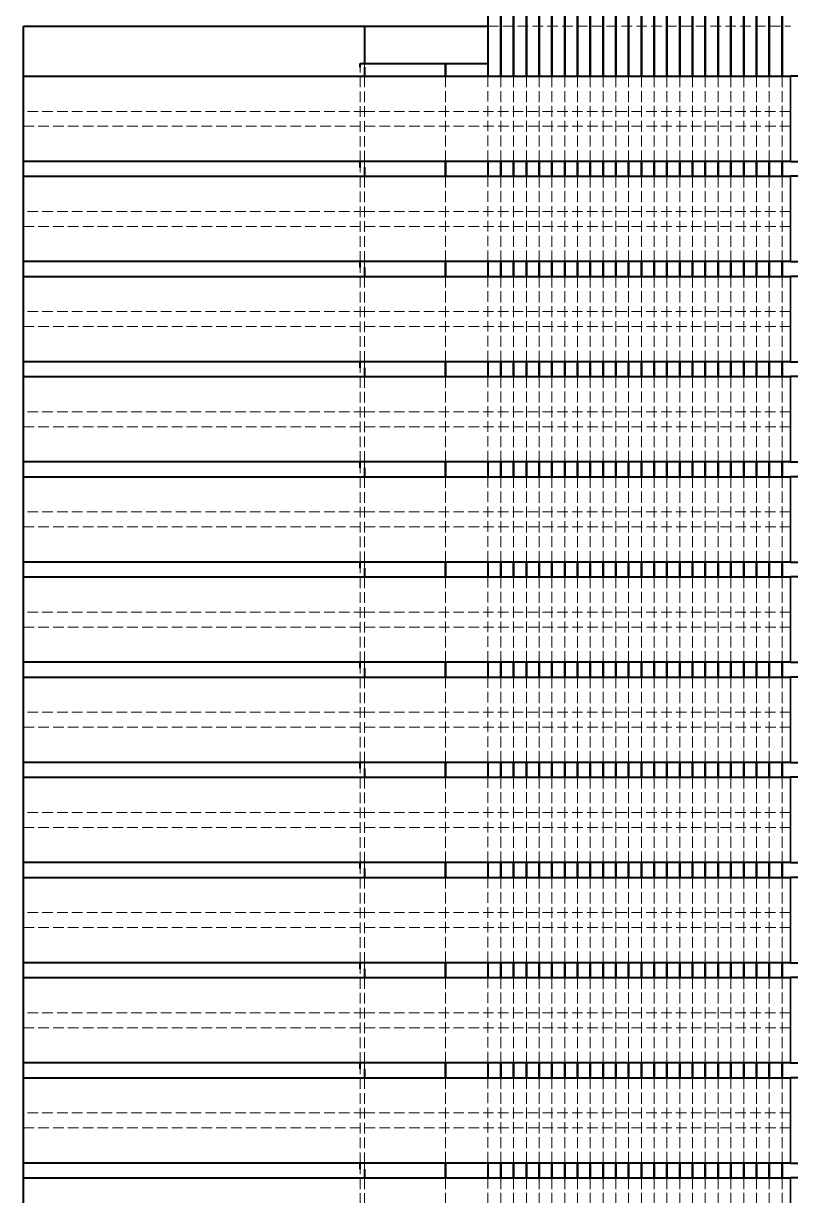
# Model space of a CAD drawing. Header units: millimetres. Extents: x 0 to 630, y 0 to 446.
# Drawn here: x 22.88 to 40.88, y 211.88 to 239.38 of the extents above; entities that cross this region are included whole.
import ezdxf

# ---------------------------------------------------------------- set-up
doc = ezdxf.new("R2010")
doc.units = ezdxf.units.MM
doc.header["$LTSCALE"] = 1.5
doc.linetypes.add('DASHED', pattern=[0.2067, 0.1654, -0.0413])
for name, color, linetype, lineweight, true_color in [('가려진 것(ISO)', 2, 'DASHED', 18, 0xffff00), ('가시적인 것(ISO)', 3, 'Continuous', 40, 0x00ff00), ('가시적인 좁은 것(ISO)', 3, 'Continuous', 35, 0x00ff00)]:
    doc.layers.add(name, color=color, linetype=linetype, lineweight=lineweight, true_color=true_color)

msp = doc.modelspace()

# ---------------------------------------------------------------- linework, layer by layer
at = {"layer": '가려진 것(ISO)', "color": 1, "true_color": 0xff0000}
for p, q in [((33.785, 239.319), (40.885, 239.319)), ((30.885, 238.444), (30.885, 238.352)), ((30.885, 236.144), (30.885, 238.144)), ((30.885, 237.319), (22.885, 237.319)), ((30.885, 237.319), (40.885, 237.319)), ((22.885, 236.969), (30.885, 236.969)), ((40.885, 236.969), (30.885, 236.969)), ((30.885, 236.144), (30.885, 236.002)), ((30.885, 233.794), (30.885, 235.794)), ((30.885, 234.969), (22.885, 234.969)), ((30.885, 234.969), (40.885, 234.969)), ((22.885, 234.619), (30.885, 234.619)), ((40.885, 234.619), (30.885, 234.619)), ((30.885, 233.794), (30.885, 233.652)), ((30.885, 231.444), (30.885, 233.444)), ((30.885, 232.619), (22.885, 232.619)), ((30.885, 232.619), (40.885, 232.619)), ((22.885, 232.269), (30.885, 232.269)), ((40.885, 232.269), (30.885, 232.269)), ((30.885, 231.444), (30.885, 231.302)), ((30.885, 229.094), (30.885, 231.094)), ((30.885, 230.269), (22.885, 230.269)), ((30.885, 230.269), (40.885, 230.269)), ((22.885, 229.919), (30.885, 229.919)), ((40.885, 229.919), (30.885, 229.919)), ((30.885, 229.094), (30.885, 228.952)), ((30.885, 226.744), (30.885, 228.744)), ((30.885, 227.919), (22.885, 227.919)), ((30.885, 227.919), (40.885, 227.919)), ((22.885, 227.569), (30.885, 227.569)), ((40.885, 227.569), (30.885, 227.569)), ((30.885, 226.744), (30.885, 226.602)), ((30.885, 224.394), (30.885, 226.394)), ((30.885, 225.569), (22.885, 225.569)), ((30.885, 225.569), (40.885, 225.569)), ((22.885, 225.219), (30.885, 225.219)), ((40.885, 225.219), (30.885, 225.219)), ((30.885, 224.394), (30.885, 224.252)), ((30.885, 222.044), (30.885, 224.044)), ((30.885, 223.219), (22.885, 223.219)), ((30.885, 223.219), (40.885, 223.219)), ((22.885, 222.869), (30.885, 222.869)), ((40.885, 222.869), (30.885, 222.869)), ((30.885, 222.044), (30.885, 221.902)), ((30.885, 219.694), (30.885, 221.694)), ((30.885, 220.869), (22.885, 220.869)), ((30.885, 220.869), (40.885, 220.869)), ((22.885, 220.519), (30.885, 220.519)), ((40.885, 220.519), (30.885, 220.519)), ((30.885, 219.694), (30.885, 219.552)), ((30.885, 217.344), (30.885, 219.344)), ((30.885, 218.519), (22.885, 218.519)), ((30.885, 218.519), (40.885, 218.519)), ((22.885, 218.169), (30.885, 218.169)), ((40.885, 218.169), (30.885, 218.169)), ((30.885, 217.344), (30.885, 217.202)), ((30.885, 214.994), (30.885, 216.994)), ((30.885, 216.169), (22.885, 216.169)), ((30.885, 216.169), (40.885, 216.169)), ((22.885, 215.819), (30.885, 215.819)), ((40.885, 215.819), (30.885, 215.819)), ((30.885, 214.994), (30.885, 214.852)), ((30.885, 212.644), (30.885, 214.644)), ((30.885, 213.819), (22.885, 213.819)), ((30.885, 213.819), (40.885, 213.819)), ((22.885, 213.469), (30.885, 213.469)), ((40.885, 213.469), (30.885, 213.469)), ((30.885, 212.644), (30.885, 212.502)), ((30.885, 210.294), (30.885, 212.294))]:
    msp.add_line(p, q, dxfattribs=at)
at = {"layer": '가려진 것(ISO)'}
for p, q in [((30.785, 236.144), (30.785, 238.352)), ((32.785, 238.144), (32.785, 236.144)), ((32.785, 236.144), (32.785, 238.144)), ((33.785, 238.144), (33.785, 236.144)), ((34.085, 238.144), (34.085, 236.144)), ((34.085, 236.144), (34.085, 238.144)), ((34.385, 238.144), (34.385, 236.144)), ((34.385, 236.144), (34.385, 238.144)), ((34.685, 238.144), (34.685, 236.144)), ((34.685, 236.144), (34.685, 238.144)), ((34.985, 238.144), (34.985, 236.144)), ((34.985, 236.144), (34.985, 238.144)), ((35.285, 238.144), (35.285, 236.144)), ((35.285, 236.144), (35.285, 238.144)), ((35.585, 238.144), (35.585, 236.144)), ((35.585, 236.144), (35.585, 238.144)), ((35.885, 238.144), (35.885, 236.144)), ((35.885, 236.144), (35.885, 238.144)), ((36.185, 238.144), (36.185, 236.144)), ((36.185, 236.144), (36.185, 238.144)), ((36.485, 238.144), (36.485, 236.144)), ((36.485, 236.144), (36.485, 238.144)), ((36.785, 238.144), (36.785, 236.144)), ((36.785, 236.144), (36.785, 238.144)), ((37.085, 238.144), (37.085, 236.144)), ((37.085, 236.144), (37.085, 238.144)), ((37.385, 238.144), (37.385, 236.144)), ((37.385, 236.144), (37.385, 238.144)), ((37.685, 238.144), (37.685, 236.144)), ((37.685, 236.144), (37.685, 238.144)), ((37.985, 238.144), (37.985, 236.144)), ((37.985, 236.144), (37.985, 238.144)), ((38.285, 238.144), (38.285, 236.144)), ((38.285, 236.144), (38.285, 238.144)), ((38.585, 238.144), (38.585, 236.144)), ((38.585, 236.144), (38.585, 238.144)), ((38.885, 238.144), (38.885, 236.144)), ((38.885, 236.144), (38.885, 238.144)), ((39.185, 238.144), (39.185, 236.144)), ((39.185, 236.144), (39.185, 238.144)), ((39.485, 238.144), (39.485, 236.144)), ((39.485, 236.144), (39.485, 238.144)), ((39.785, 238.144), (39.785, 236.144)), ((39.785, 236.144), (39.785, 238.144)), ((40.085, 238.144), (40.085, 236.144)), ((40.085, 236.144), (40.085, 238.144)), ((40.385, 238.144), (40.385, 236.144)), ((40.385, 236.144), (40.385, 238.144)), ((40.685, 238.144), (40.685, 236.144)), ((40.685, 236.144), (40.685, 238.144)), ((30.785, 233.794), (30.785, 236.002)), ((32.785, 235.794), (32.785, 233.794)), ((32.785, 233.794), (32.785, 235.794)), ((33.785, 235.794), (33.785, 233.794)), ((34.085, 235.794), (34.085, 233.794)), ((34.085, 233.794), (34.085, 235.794)), ((34.385, 235.794), (34.385, 233.794)), ((34.385, 233.794), (34.385, 235.794)), ((34.685, 235.794), (34.685, 233.794)), ((34.685, 233.794), (34.685, 235.794)), ((34.985, 235.794), (34.985, 233.794)), ((34.985, 233.794), (34.985, 235.794)), ((35.285, 235.794), (35.285, 233.794)), ((35.285, 233.794), (35.285, 235.794)), ((35.585, 235.794), (35.585, 233.794)), ((35.585, 233.794), (35.585, 235.794)), ((35.885, 235.794), (35.885, 233.794)), ((35.885, 233.794), (35.885, 235.794)), ((36.185, 235.794), (36.185, 233.794)), ((36.185, 233.794), (36.185, 235.794)), ((36.485, 235.794), (36.485, 233.794)), ((36.485, 233.794), (36.485, 235.794)), ((36.785, 235.794), (36.785, 233.794)), ((36.785, 233.794), (36.785, 235.794)), ((37.085, 235.794), (37.085, 233.794)), ((37.085, 233.794), (37.085, 235.794)), ((37.385, 235.794), (37.385, 233.794)), ((37.385, 233.794), (37.385, 235.794)), ((37.685, 235.794), (37.685, 233.794)), ((37.685, 233.794), (37.685, 235.794)), ((37.985, 235.794), (37.985, 233.794)), ((37.985, 233.794), (37.985, 235.794)), ((38.285, 235.794), (38.285, 233.794)), ((38.285, 233.794), (38.285, 235.794)), ((38.585, 235.794), (38.585, 233.794)), ((38.585, 233.794), (38.585, 235.794)), ((38.885, 235.794), (38.885, 233.794)), ((38.885, 233.794), (38.885, 235.794)), ((39.185, 235.794), (39.185, 233.794)), ((39.185, 233.794), (39.185, 235.794)), ((39.485, 235.794), (39.485, 233.794)), ((39.485, 233.794), (39.485, 235.794)), ((39.785, 235.794), (39.785, 233.794)), ((39.785, 233.794), (39.785, 235.794)), ((40.085, 235.794), (40.085, 233.794)), ((40.085, 233.794), (40.085, 235.794)), ((40.385, 235.794), (40.385, 233.794)), ((40.385, 233.794), (40.385, 235.794)), ((40.685, 235.794), (40.685, 233.794)), ((40.685, 233.794), (40.685, 235.794)), ((30.785, 231.444), (30.785, 233.652)), ((32.785, 233.444), (32.785, 231.444)), ((32.785, 231.444), (32.785, 233.444)), ((33.785, 233.444), (33.785, 231.444)), ((34.085, 233.444), (34.085, 231.444)), ((34.085, 231.444), (34.085, 233.444)), ((34.385, 233.444), (34.385, 231.444)), ((34.385, 231.444), (34.385, 233.444)), ((34.685, 233.444), (34.685, 231.444)), ((34.685, 231.444), (34.685, 233.444)), ((34.985, 233.444), (34.985, 231.444)), ((34.985, 231.444), (34.985, 233.444)), ((35.285, 233.444), (35.285, 231.444)), ((35.285, 231.444), (35.285, 233.444)), ((35.585, 233.444), (35.585, 231.444)), ((35.585, 231.444), (35.585, 233.444)), ((35.885, 233.444), (35.885, 231.444)), ((35.885, 231.444), (35.885, 233.444)), ((36.185, 233.444), (36.185, 231.444)), ((36.185, 231.444), (36.185, 233.444)), ((36.485, 233.444), (36.485, 231.444)), ((36.485, 231.444), (36.485, 233.444)), ((36.785, 233.444), (36.785, 231.444)), ((36.785, 231.444), (36.785, 233.444)), ((37.085, 233.444), (37.085, 231.444)), ((37.085, 231.444), (37.085, 233.444)), ((37.385, 233.444), (37.385, 231.444)), ((37.385, 231.444), (37.385, 233.444)), ((37.685, 233.444), (37.685, 231.444)), ((37.685, 231.444), (37.685, 233.444)), ((37.985, 233.444), (37.985, 231.444)), ((37.985, 231.444), (37.985, 233.444)), ((38.285, 233.444), (38.285, 231.444)), ((38.285, 231.444), (38.285, 233.444)), ((38.585, 233.444), (38.585, 231.444)), ((38.585, 231.444), (38.585, 233.444)), ((38.885, 233.444), (38.885, 231.444)), ((38.885, 231.444), (38.885, 233.444)), ((39.185, 233.444), (39.185, 231.444)), ((39.185, 231.444), (39.185, 233.444)), ((39.485, 233.444), (39.485, 231.444)), ((39.485, 231.444), (39.485, 233.444)), ((39.785, 233.444), (39.785, 231.444)), ((39.785, 231.444), (39.785, 233.444)), ((40.085, 233.444), (40.085, 231.444)), ((40.085, 231.444), (40.085, 233.444)), ((40.385, 233.444), (40.385, 231.444)), ((40.385, 231.444), (40.385, 233.444)), ((40.685, 233.444), (40.685, 231.444)), ((40.685, 231.444), (40.685, 233.444)), ((30.785, 229.094), (30.785, 231.302)), ((32.785, 231.094), (32.785, 229.094)), ((32.785, 229.094), (32.785, 231.094)), ((33.785, 231.094), (33.785, 229.094)), ((34.085, 231.094), (34.085, 229.094)), ((34.085, 229.094), (34.085, 231.094)), ((34.385, 231.094), (34.385, 229.094)), ((34.385, 229.094), (34.385, 231.094)), ((34.685, 231.094), (34.685, 229.094)), ((34.685, 229.094), (34.685, 231.094)), ((34.985, 231.094), (34.985, 229.094)), ((34.985, 229.094), (34.985, 231.094)), ((35.285, 231.094), (35.285, 229.094)), ((35.285, 229.094), (35.285, 231.094)), ((35.585, 231.094), (35.585, 229.094)), ((35.585, 229.094), (35.585, 231.094)), ((35.885, 231.094), (35.885, 229.094)), ((35.885, 229.094), (35.885, 231.094)), ((36.185, 231.094), (36.185, 229.094)), ((36.185, 229.094), (36.185, 231.094)), ((36.485, 231.094), (36.485, 229.094)), ((36.485, 229.094), (36.485, 231.094)), ((36.785, 231.094), (36.785, 229.094)), ((36.785, 229.094), (36.785, 231.094)), ((37.085, 231.094), (37.085, 229.094)), ((37.085, 229.094), (37.085, 231.094)), ((37.385, 231.094), (37.385, 229.094)), ((37.385, 229.094), (37.385, 231.094)), ((37.685, 231.094), (37.685, 229.094)), ((37.685, 229.094), (37.685, 231.094)), ((37.985, 231.094), (37.985, 229.094)), ((37.985, 229.094), (37.985, 231.094)), ((38.285, 231.094), (38.285, 229.094)), ((38.285, 229.094), (38.285, 231.094)), ((38.585, 231.094), (38.585, 229.094)), ((38.585, 229.094), (38.585, 231.094)), ((38.885, 231.094), (38.885, 229.094)), ((38.885, 229.094), (38.885, 231.094)), ((39.185, 231.094), (39.185, 229.094)), ((39.185, 229.094), (39.185, 231.094)), ((39.485, 231.094), (39.485, 229.094)), ((39.485, 229.094), (39.485, 231.094)), ((39.785, 231.094), (39.785, 229.094)), ((39.785, 229.094), (39.785, 231.094)), ((40.085, 231.094), (40.085, 229.094)), ((40.085, 229.094), (40.085, 231.094)), ((40.385, 231.094), (40.385, 229.094)), ((40.385, 229.094), (40.385, 231.094)), ((40.685, 231.094), (40.685, 229.094)), ((40.685, 229.094), (40.685, 231.094)), ((30.785, 226.744), (30.785, 228.952)), ((32.785, 228.744), (32.785, 226.744)), ((32.785, 226.744), (32.785, 228.744)), ((33.785, 228.744), (33.785, 226.744)), ((34.085, 228.744), (34.085, 226.744)), ((34.085, 226.744), (34.085, 228.744)), ((34.385, 228.744), (34.385, 226.744)), ((34.385, 226.744), (34.385, 228.744)), ((34.685, 228.744), (34.685, 226.744)), ((34.685, 226.744), (34.685, 228.744)), ((34.985, 228.744), (34.985, 226.744)), ((34.985, 226.744), (34.985, 228.744)), ((35.285, 228.744), (35.285, 226.744)), ((35.285, 226.744), (35.285, 228.744)), ((35.585, 228.744), (35.585, 226.744)), ((35.585, 226.744), (35.585, 228.744)), ((35.885, 228.744), (35.885, 226.744)), ((35.885, 226.744), (35.885, 228.744)), ((36.185, 228.744), (36.185, 226.744)), ((36.185, 226.744), (36.185, 228.744)), ((36.485, 228.744), (36.485, 226.744)), ((36.485, 226.744), (36.485, 228.744)), ((36.785, 228.744), (36.785, 226.744)), ((36.785, 226.744), (36.785, 228.744)), ((37.085, 228.744), (37.085, 226.744)), ((37.085, 226.744), (37.085, 228.744)), ((37.385, 228.744), (37.385, 226.744)), ((37.385, 226.744), (37.385, 228.744)), ((37.685, 228.744), (37.685, 226.744)), ((37.685, 226.744), (37.685, 228.744)), ((37.985, 228.744), (37.985, 226.744)), ((37.985, 226.744), (37.985, 228.744)), ((38.285, 228.744), (38.285, 226.744)), ((38.285, 226.744), (38.285, 228.744)), ((38.585, 228.744), (38.585, 226.744)), ((38.585, 226.744), (38.585, 228.744)), ((38.885, 228.744), (38.885, 226.744)), ((38.885, 226.744), (38.885, 228.744)), ((39.185, 228.744), (39.185, 226.744)), ((39.185, 226.744), (39.185, 228.744)), ((39.485, 228.744), (39.485, 226.744)), ((39.485, 226.744), (39.485, 228.744)), ((39.785, 228.744), (39.785, 226.744)), ((39.785, 226.744), (39.785, 228.744)), ((40.085, 228.744), (40.085, 226.744)), ((40.085, 226.744), (40.085, 228.744)), ((40.385, 228.744), (40.385, 226.744)), ((40.385, 226.744), (40.385, 228.744)), ((40.685, 228.744), (40.685, 226.744)), ((40.685, 226.744), (40.685, 228.744)), ((30.785, 224.394), (30.785, 226.602)), ((32.785, 226.394), (32.785, 224.394)), ((32.785, 224.394), (32.785, 226.394)), ((33.785, 226.394), (33.785, 224.394)), ((34.085, 226.394), (34.085, 224.394)), ((34.085, 224.394), (34.085, 226.394)), ((34.385, 226.394), (34.385, 224.394)), ((34.385, 224.394), (34.385, 226.394)), ((34.685, 226.394), (34.685, 224.394)), ((34.685, 224.394), (34.685, 226.394)), ((34.985, 226.394), (34.985, 224.394)), ((34.985, 224.394), (34.985, 226.394)), ((35.285, 226.394), (35.285, 224.394)), ((35.285, 224.394), (35.285, 226.394)), ((35.585, 226.394), (35.585, 224.394)), ((35.585, 224.394), (35.585, 226.394)), ((35.885, 226.394), (35.885, 224.394)), ((35.885, 224.394), (35.885, 226.394)), ((36.185, 226.394), (36.185, 224.394)), ((36.185, 224.394), (36.185, 226.394)), ((36.485, 226.394), (36.485, 224.394)), ((36.485, 224.394), (36.485, 226.394)), ((36.785, 226.394), (36.785, 224.394)), ((36.785, 224.394), (36.785, 226.394)), ((37.085, 226.394), (37.085, 224.394)), ((37.085, 224.394), (37.085, 226.394)), ((37.385, 226.394), (37.385, 224.394)), ((37.385, 224.394), (37.385, 226.394)), ((37.685, 226.394), (37.685, 224.394)), ((37.685, 224.394), (37.685, 226.394)), ((37.985, 226.394), (37.985, 224.394)), ((37.985, 224.394), (37.985, 226.394)), ((38.285, 226.394), (38.285, 224.394)), ((38.285, 224.394), (38.285, 226.394)), ((38.585, 226.394), (38.585, 224.394)), ((38.585, 224.394), (38.585, 226.394)), ((38.885, 226.394), (38.885, 224.394)), ((38.885, 224.394), (38.885, 226.394)), ((39.185, 226.394), (39.185, 224.394)), ((39.185, 224.394), (39.185, 226.394)), ((39.485, 226.394), (39.485, 224.394)), ((39.485, 224.394), (39.485, 226.394)), ((39.785, 226.394), (39.785, 224.394)), ((39.785, 224.394), (39.785, 226.394)), ((40.085, 226.394), (40.085, 224.394)), ((40.085, 224.394), (40.085, 226.394)), ((40.385, 226.394), (40.385, 224.394)), ((40.385, 224.394), (40.385, 226.394)), ((40.685, 226.394), (40.685, 224.394)), ((40.685, 224.394), (40.685, 226.394)), ((30.785, 222.044), (30.785, 224.252)), ((32.785, 224.044), (32.785, 222.044)), ((32.785, 222.044), (32.785, 224.044)), ((33.785, 224.044), (33.785, 222.044)), ((34.085, 224.044), (34.085, 222.044)), ((34.085, 222.044), (34.085, 224.044)), ((34.385, 224.044), (34.385, 222.044)), ((34.385, 222.044), (34.385, 224.044)), ((34.685, 224.044), (34.685, 222.044)), ((34.685, 222.044), (34.685, 224.044)), ((34.985, 224.044), (34.985, 222.044)), ((34.985, 222.044), (34.985, 224.044)), ((35.285, 224.044), (35.285, 222.044)), ((35.285, 222.044), (35.285, 224.044)), ((35.585, 224.044), (35.585, 222.044)), ((35.585, 222.044), (35.585, 224.044)), ((35.885, 224.044), (35.885, 222.044)), ((35.885, 222.044), (35.885, 224.044)), ((36.185, 224.044), (36.185, 222.044)), ((36.185, 222.044), (36.185, 224.044)), ((36.485, 224.044), (36.485, 222.044)), ((36.485, 222.044), (36.485, 224.044)), ((36.785, 224.044), (36.785, 222.044)), ((36.785, 222.044), (36.785, 224.044)), ((37.085, 224.044), (37.085, 222.044)), ((37.085, 222.044), (37.085, 224.044)), ((37.385, 224.044), (37.385, 222.044)), ((37.385, 222.044), (37.385, 224.044)), ((37.685, 224.044), (37.685, 222.044)), ((37.685, 222.044), (37.685, 224.044)), ((37.985, 224.044), (37.985, 222.044)), ((37.985, 222.044), (37.985, 224.044)), ((38.285, 224.044), (38.285, 222.044)), ((38.285, 222.044), (38.285, 224.044)), ((38.585, 224.044), (38.585, 222.044)), ((38.585, 222.044), (38.585, 224.044)), ((38.885, 224.044), (38.885, 222.044)), ((38.885, 222.044), (38.885, 224.044)), ((39.185, 224.044), (39.185, 222.044)), ((39.185, 222.044), (39.185, 224.044)), ((39.485, 224.044), (39.485, 222.044)), ((39.485, 222.044), (39.485, 224.044)), ((39.785, 224.044), (39.785, 222.044)), ((39.785, 222.044), (39.785, 224.044)), ((40.085, 224.044), (40.085, 222.044)), ((40.085, 222.044), (40.085, 224.044)), ((40.385, 224.044), (40.385, 222.044)), ((40.385, 222.044), (40.385, 224.044)), ((40.685, 224.044), (40.685, 222.044)), ((40.685, 222.044), (40.685, 224.044)), ((30.785, 219.694), (30.785, 221.902)), ((32.785, 221.694), (32.785, 219.694)), ((32.785, 219.694), (32.785, 221.694)), ((33.785, 221.694), (33.785, 219.694)), ((34.085, 221.694), (34.085, 219.694)), ((34.085, 219.694), (34.085, 221.694)), ((34.385, 221.694), (34.385, 219.694)), ((34.385, 219.694), (34.385, 221.694)), ((34.685, 221.694), (34.685, 219.694)), ((34.685, 219.694), (34.685, 221.694)), ((34.985, 221.694), (34.985, 219.694)), ((34.985, 219.694), (34.985, 221.694)), ((35.285, 221.694), (35.285, 219.694)), ((35.285, 219.694), (35.285, 221.694)), ((35.585, 221.694), (35.585, 219.694)), ((35.585, 219.694), (35.585, 221.694)), ((35.885, 221.694), (35.885, 219.694)), ((35.885, 219.694), (35.885, 221.694)), ((36.185, 221.694), (36.185, 219.694)), ((36.185, 219.694), (36.185, 221.694)), ((36.485, 221.694), (36.485, 219.694)), ((36.485, 219.694), (36.485, 221.694)), ((36.785, 221.694), (36.785, 219.694)), ((36.785, 219.694), (36.785, 221.694)), ((37.085, 221.694), (37.085, 219.694)), ((37.085, 219.694), (37.085, 221.694)), ((37.385, 221.694), (37.385, 219.694)), ((37.385, 219.694), (37.385, 221.694)), ((37.685, 221.694), (37.685, 219.694)), ((37.685, 219.694), (37.685, 221.694)), ((37.985, 221.694), (37.985, 219.694)), ((37.985, 219.694), (37.985, 221.694)), ((38.285, 221.694), (38.285, 219.694)), ((38.285, 219.694), (38.285, 221.694)), ((38.585, 221.694), (38.585, 219.694)), ((38.585, 219.694), (38.585, 221.694)), ((38.885, 221.694), (38.885, 219.694)), ((38.885, 219.694), (38.885, 221.694)), ((39.185, 221.694), (39.185, 219.694)), ((39.185, 219.694), (39.185, 221.694)), ((39.485, 221.694), (39.485, 219.694)), ((39.485, 219.694), (39.485, 221.694)), ((39.785, 221.694), (39.785, 219.694)), ((39.785, 219.694), (39.785, 221.694)), ((40.085, 221.694), (40.085, 219.694)), ((40.085, 219.694), (40.085, 221.694)), ((40.385, 221.694), (40.385, 219.694)), ((40.385, 219.694), (40.385, 221.694)), ((40.685, 221.694), (40.685, 219.694)), ((40.685, 219.694), (40.685, 221.694)), ((30.785, 217.344), (30.785, 219.552)), ((32.785, 219.344), (32.785, 217.344)), ((32.785, 217.344), (32.785, 219.344)), ((33.785, 219.344), (33.785, 217.344)), ((34.085, 219.344), (34.085, 217.344)), ((34.085, 217.344), (34.085, 219.344)), ((34.385, 219.344), (34.385, 217.344)), ((34.385, 217.344), (34.385, 219.344)), ((34.685, 219.344), (34.685, 217.344)), ((34.685, 217.344), (34.685, 219.344)), ((34.985, 219.344), (34.985, 217.344)), ((34.985, 217.344), (34.985, 219.344)), ((35.285, 219.344), (35.285, 217.344)), ((35.285, 217.344), (35.285, 219.344)), ((35.585, 219.344), (35.585, 217.344)), ((35.585, 217.344), (35.585, 219.344)), ((35.885, 219.344), (35.885, 217.344)), ((35.885, 217.344), (35.885, 219.344)), ((36.185, 219.344), (36.185, 217.344)), ((36.185, 217.344), (36.185, 219.344)), ((36.485, 219.344), (36.485, 217.344)), ((36.485, 217.344), (36.485, 219.344)), ((36.785, 219.344), (36.785, 217.344)), ((36.785, 217.344), (36.785, 219.344)), ((37.085, 219.344), (37.085, 217.344)), ((37.085, 217.344), (37.085, 219.344)), ((37.385, 219.344), (37.385, 217.344)), ((37.385, 217.344), (37.385, 219.344)), ((37.685, 219.344), (37.685, 217.344)), ((37.685, 217.344), (37.685, 219.344)), ((37.985, 219.344), (37.985, 217.344)), ((37.985, 217.344), (37.985, 219.344)), ((38.285, 219.344), (38.285, 217.344)), ((38.285, 217.344), (38.285, 219.344)), ((38.585, 219.344), (38.585, 217.344)), ((38.585, 217.344), (38.585, 219.344)), ((38.885, 219.344), (38.885, 217.344)), ((38.885, 217.344), (38.885, 219.344)), ((39.185, 219.344), (39.185, 217.344)), ((39.185, 217.344), (39.185, 219.344)), ((39.485, 219.344), (39.485, 217.344)), ((39.485, 217.344), (39.485, 219.344)), ((39.785, 219.344), (39.785, 217.344)), ((39.785, 217.344), (39.785, 219.344)), ((40.085, 219.344), (40.085, 217.344)), ((40.085, 217.344), (40.085, 219.344)), ((40.385, 219.344), (40.385, 217.344)), ((40.385, 217.344), (40.385, 219.344)), ((40.685, 219.344), (40.685, 217.344)), ((40.685, 217.344), (40.685, 219.344)), ((30.785, 214.994), (30.785, 217.202)), ((32.785, 216.994), (32.785, 214.994)), ((32.785, 214.994), (32.785, 216.994)), ((33.785, 216.994), (33.785, 214.994)), ((34.085, 216.994), (34.085, 214.994)), ((34.085, 214.994), (34.085, 216.994)), ((34.385, 216.994), (34.385, 214.994)), ((34.385, 214.994), (34.385, 216.994)), ((34.685, 216.994), (34.685, 214.994)), ((34.685, 214.994), (34.685, 216.994)), ((34.985, 216.994), (34.985, 214.994)), ((34.985, 214.994), (34.985, 216.994)), ((35.285, 216.994), (35.285, 214.994)), ((35.285, 214.994), (35.285, 216.994)), ((35.585, 216.994), (35.585, 214.994)), ((35.585, 214.994), (35.585, 216.994)), ((35.885, 216.994), (35.885, 214.994)), ((35.885, 214.994), (35.885, 216.994)), ((36.185, 216.994), (36.185, 214.994)), ((36.185, 214.994), (36.185, 216.994)), ((36.485, 216.994), (36.485, 214.994)), ((36.485, 214.994), (36.485, 216.994)), ((36.785, 216.994), (36.785, 214.994)), ((36.785, 214.994), (36.785, 216.994)), ((37.085, 216.994), (37.085, 214.994)), ((37.085, 214.994), (37.085, 216.994)), ((37.385, 216.994), (37.385, 214.994)), ((37.385, 214.994), (37.385, 216.994)), ((37.685, 216.994), (37.685, 214.994)), ((37.685, 214.994), (37.685, 216.994)), ((37.985, 216.994), (37.985, 214.994)), ((37.985, 214.994), (37.985, 216.994)), ((38.285, 216.994), (38.285, 214.994)), ((38.285, 214.994), (38.285, 216.994)), ((38.585, 216.994), (38.585, 214.994)), ((38.585, 214.994), (38.585, 216.994)), ((38.885, 216.994), (38.885, 214.994)), ((38.885, 214.994), (38.885, 216.994)), ((39.185, 216.994), (39.185, 214.994)), ((39.185, 214.994), (39.185, 216.994)), ((39.485, 216.994), (39.485, 214.994)), ((39.485, 214.994), (39.485, 216.994)), ((39.785, 216.994), (39.785, 214.994)), ((39.785, 214.994), (39.785, 216.994)), ((40.085, 216.994), (40.085, 214.994)), ((40.085, 214.994), (40.085, 216.994)), ((40.385, 216.994), (40.385, 214.994)), ((40.385, 214.994), (40.385, 216.994)), ((40.685, 216.994), (40.685, 214.994)), ((40.685, 214.994), (40.685, 216.994)), ((30.785, 212.644), (30.785, 214.852)), ((32.785, 214.644), (32.785, 212.644)), ((32.785, 212.644), (32.785, 214.644)), ((33.785, 214.644), (33.785, 212.644)), ((34.085, 214.644), (34.085, 212.644)), ((34.085, 212.644), (34.085, 214.644)), ((34.385, 214.644), (34.385, 212.644)), ((34.385, 212.644), (34.385, 214.644)), ((34.685, 214.644), (34.685, 212.644)), ((34.685, 212.644), (34.685, 214.644)), ((34.985, 214.644), (34.985, 212.644)), ((34.985, 212.644), (34.985, 214.644)), ((35.285, 214.644), (35.285, 212.644)), ((35.285, 212.644), (35.285, 214.644)), ((35.585, 214.644), (35.585, 212.644)), ((35.585, 212.644), (35.585, 214.644)), ((35.885, 214.644), (35.885, 212.644)), ((35.885, 212.644), (35.885, 214.644)), ((36.185, 214.644), (36.185, 212.644)), ((36.185, 212.644), (36.185, 214.644)), ((36.485, 214.644), (36.485, 212.644)), ((36.485, 212.644), (36.485, 214.644)), ((36.785, 214.644), (36.785, 212.644)), ((36.785, 212.644), (36.785, 214.644)), ((37.085, 214.644), (37.085, 212.644)), ((37.085, 212.644), (37.085, 214.644)), ((37.385, 214.644), (37.385, 212.644)), ((37.385, 212.644), (37.385, 214.644)), ((37.685, 214.644), (37.685, 212.644)), ((37.685, 212.644), (37.685, 214.644)), ((37.985, 214.644), (37.985, 212.644)), ((37.985, 212.644), (37.985, 214.644)), ((38.285, 214.644), (38.285, 212.644)), ((38.285, 212.644), (38.285, 214.644)), ((38.585, 214.644), (38.585, 212.644)), ((38.585, 212.644), (38.585, 214.644)), ((38.885, 214.644), (38.885, 212.644)), ((38.885, 212.644), (38.885, 214.644)), ((39.185, 214.644), (39.185, 212.644)), ((39.185, 212.644), (39.185, 214.644)), ((39.485, 214.644), (39.485, 212.644)), ((39.485, 212.644), (39.485, 214.644)), ((39.785, 214.644), (39.785, 212.644)), ((39.785, 212.644), (39.785, 214.644)), ((40.085, 214.644), (40.085, 212.644)), ((40.085, 212.644), (40.085, 214.644)), ((40.385, 214.644), (40.385, 212.644)), ((40.385, 212.644), (40.385, 214.644)), ((40.685, 214.644), (40.685, 212.644)), ((40.685, 212.644), (40.685, 214.644)), ((30.785, 210.294), (30.785, 212.502)), ((32.785, 212.294), (32.785, 210.294)), ((32.785, 210.294), (32.785, 212.294)), ((33.785, 212.294), (33.785, 210.294)), ((34.085, 212.294), (34.085, 210.294)), ((34.085, 210.294), (34.085, 212.294)), ((34.385, 212.294), (34.385, 210.294)), ((34.385, 210.294), (34.385, 212.294)), ((34.685, 212.294), (34.685, 210.294)), ((34.685, 210.294), (34.685, 212.294)), ((34.985, 212.294), (34.985, 210.294)), ((34.985, 210.294), (34.985, 212.294)), ((35.285, 212.294), (35.285, 210.294)), ((35.285, 210.294), (35.285, 212.294)), ((35.585, 212.294), (35.585, 210.294)), ((35.585, 210.294), (35.585, 212.294)), ((35.885, 212.294), (35.885, 210.294)), ((35.885, 210.294), (35.885, 212.294)), ((36.185, 212.294), (36.185, 210.294)), ((36.185, 210.294), (36.185, 212.294)), ((36.485, 212.294), (36.485, 210.294)), ((36.485, 210.294), (36.485, 212.294)), ((36.785, 212.294), (36.785, 210.294)), ((36.785, 210.294), (36.785, 212.294)), ((37.085, 212.294), (37.085, 210.294)), ((37.085, 210.294), (37.085, 212.294)), ((37.385, 212.294), (37.385, 210.294)), ((37.385, 210.294), (37.385, 212.294)), ((37.685, 212.294), (37.685, 210.294)), ((37.685, 210.294), (37.685, 212.294)), ((37.985, 212.294), (37.985, 210.294)), ((37.985, 210.294), (37.985, 212.294)), ((38.285, 212.294), (38.285, 210.294)), ((38.285, 210.294), (38.285, 212.294)), ((38.585, 212.294), (38.585, 210.294)), ((38.585, 210.294), (38.585, 212.294)), ((38.885, 212.294), (38.885, 210.294)), ((38.885, 210.294), (38.885, 212.294)), ((39.185, 212.294), (39.185, 210.294)), ((39.185, 210.294), (39.185, 212.294)), ((39.485, 212.294), (39.485, 210.294)), ((39.485, 210.294), (39.485, 212.294)), ((39.785, 212.294), (39.785, 210.294)), ((39.785, 210.294), (39.785, 212.294)), ((40.085, 212.294), (40.085, 210.294)), ((40.085, 210.294), (40.085, 212.294)), ((40.385, 212.294), (40.385, 210.294)), ((40.385, 210.294), (40.385, 212.294)), ((40.685, 212.294), (40.685, 210.294)), ((40.685, 210.294), (40.685, 212.294))]:
    msp.add_line(p, q, dxfattribs=at)
at = {"layer": '가시적인 것(ISO)'}
for p, q in [((33.785, 283.444), (33.785, 238.144)), ((34.085, 283.444), (34.085, 238.144)), ((34.085, 238.144), (34.085, 283.444)), ((34.385, 283.444), (34.385, 238.144)), ((34.385, 238.144), (34.385, 283.444)), ((34.685, 283.444), (34.685, 238.144)), ((34.685, 238.144), (34.685, 283.444)), ((34.985, 283.444), (34.985, 238.144)), ((34.985, 238.144), (34.985, 283.444)), ((35.285, 283.444), (35.285, 238.144)), ((35.285, 238.144), (35.285, 283.444)), ((35.585, 283.444), (35.585, 238.144)), ((35.585, 238.144), (35.585, 283.444)), ((35.885, 283.444), (35.885, 238.144)), ((35.885, 238.144), (35.885, 283.444)), ((36.185, 283.444), (36.185, 238.144)), ((36.185, 238.144), (36.185, 283.444)), ((36.485, 283.444), (36.485, 238.144)), ((36.485, 238.144), (36.485, 283.444)), ((36.785, 283.444), (36.785, 238.144)), ((36.785, 238.144), (36.785, 283.444)), ((37.085, 283.444), (37.085, 238.144)), ((37.085, 238.144), (37.085, 283.444)), ((37.385, 283.444), (37.385, 238.144)), ((37.385, 238.144), (37.385, 283.444)), ((37.685, 283.444), (37.685, 238.144)), ((37.685, 238.144), (37.685, 283.444)), ((37.985, 283.444), (37.985, 238.144)), ((37.985, 238.144), (37.985, 283.444)), ((38.285, 283.444), (38.285, 238.144)), ((38.285, 238.144), (38.285, 283.444)), ((38.585, 283.444), (38.585, 238.144)), ((38.585, 238.144), (38.585, 283.444)), ((38.885, 283.444), (38.885, 238.144)), ((38.885, 238.144), (38.885, 283.444)), ((39.185, 283.444), (39.185, 238.144)), ((39.185, 238.144), (39.185, 283.444)), ((39.485, 283.444), (39.485, 238.144)), ((39.485, 238.144), (39.485, 283.444)), ((39.785, 283.444), (39.785, 238.144)), ((39.785, 238.144), (39.785, 283.444)), ((40.085, 283.444), (40.085, 238.144)), ((40.085, 238.144), (40.085, 283.444)), ((40.385, 283.444), (40.385, 238.144)), ((40.385, 238.144), (40.385, 283.444)), ((40.685, 283.444), (40.685, 238.144)), ((40.685, 238.144), (40.685, 283.444)), ((30.785, 238.352), (30.785, 238.444)), ((30.785, 238.444), (32.785, 238.444)), ((32.785, 238.444), (32.785, 238.144)), ((32.785, 238.144), (32.785, 238.444)), ((32.785, 238.444), (33.785, 238.444)), ((30.785, 236.002), (30.785, 236.144)), ((32.785, 236.144), (32.785, 235.794)), ((32.785, 235.794), (32.785, 236.144)), ((33.785, 236.144), (33.785, 235.794)), ((34.085, 236.144), (34.085, 235.794)), ((34.085, 235.794), (34.085, 236.144)), ((34.385, 236.144), (34.385, 235.794)), ((34.385, 235.794), (34.385, 236.144)), ((34.685, 236.144), (34.685, 235.794)), ((34.685, 235.794), (34.685, 236.144)), ((34.985, 236.144), (34.985, 235.794)), ((34.985, 235.794), (34.985, 236.144)), ((35.285, 236.144), (35.285, 235.794)), ((35.285, 235.794), (35.285, 236.144)), ((35.585, 236.144), (35.585, 235.794)), ((35.585, 235.794), (35.585, 236.144)), ((35.885, 236.144), (35.885, 235.794)), ((35.885, 235.794), (35.885, 236.144)), ((36.185, 236.144), (36.185, 235.794)), ((36.185, 235.794), (36.185, 236.144)), ((36.485, 236.144), (36.485, 235.794)), ((36.485, 235.794), (36.485, 236.144)), ((36.785, 236.144), (36.785, 235.794)), ((36.785, 235.794), (36.785, 236.144)), ((37.085, 236.144), (37.085, 235.794)), ((37.085, 235.794), (37.085, 236.144)), ((37.385, 236.144), (37.385, 235.794)), ((37.385, 235.794), (37.385, 236.144)), ((37.685, 236.144), (37.685, 235.794)), ((37.685, 235.794), (37.685, 236.144)), ((37.985, 236.144), (37.985, 235.794)), ((37.985, 235.794), (37.985, 236.144)), ((38.285, 236.144), (38.285, 235.794)), ((38.285, 235.794), (38.285, 236.144)), ((38.585, 236.144), (38.585, 235.794)), ((38.585, 235.794), (38.585, 236.144)), ((38.885, 236.144), (38.885, 235.794)), ((38.885, 235.794), (38.885, 236.144)), ((39.185, 236.144), (39.185, 235.794)), ((39.185, 235.794), (39.185, 236.144)), ((39.485, 236.144), (39.485, 235.794)), ((39.485, 235.794), (39.485, 236.144)), ((39.785, 236.144), (39.785, 235.794)), ((39.785, 235.794), (39.785, 236.144)), ((40.085, 236.144), (40.085, 235.794)), ((40.085, 235.794), (40.085, 236.144)), ((40.385, 236.144), (40.385, 235.794)), ((40.385, 235.794), (40.385, 236.144)), ((40.685, 236.144), (40.685, 235.794)), ((40.685, 235.794), (40.685, 236.144)), ((30.785, 233.652), (30.785, 233.794)), ((32.785, 233.794), (32.785, 233.444)), ((32.785, 233.444), (32.785, 233.794)), ((33.785, 233.794), (33.785, 233.444)), ((34.085, 233.794), (34.085, 233.444)), ((34.085, 233.444), (34.085, 233.794)), ((34.385, 233.794), (34.385, 233.444)), ((34.385, 233.444), (34.385, 233.794)), ((34.685, 233.794), (34.685, 233.444)), ((34.685, 233.444), (34.685, 233.794)), ((34.985, 233.794), (34.985, 233.444)), ((34.985, 233.444), (34.985, 233.794)), ((35.285, 233.794), (35.285, 233.444)), ((35.285, 233.444), (35.285, 233.794)), ((35.585, 233.794), (35.585, 233.444)), ((35.585, 233.444), (35.585, 233.794)), ((35.885, 233.794), (35.885, 233.444)), ((35.885, 233.444), (35.885, 233.794)), ((36.185, 233.794), (36.185, 233.444)), ((36.185, 233.444), (36.185, 233.794)), ((36.485, 233.794), (36.485, 233.444)), ((36.485, 233.444), (36.485, 233.794)), ((36.785, 233.794), (36.785, 233.444)), ((36.785, 233.444), (36.785, 233.794)), ((37.085, 233.794), (37.085, 233.444)), ((37.085, 233.444), (37.085, 233.794)), ((37.385, 233.794), (37.385, 233.444)), ((37.385, 233.444), (37.385, 233.794)), ((37.685, 233.794), (37.685, 233.444)), ((37.685, 233.444), (37.685, 233.794)), ((37.985, 233.794), (37.985, 233.444)), ((37.985, 233.444), (37.985, 233.794)), ((38.285, 233.794), (38.285, 233.444)), ((38.285, 233.444), (38.285, 233.794)), ((38.585, 233.794), (38.585, 233.444)), ((38.585, 233.444), (38.585, 233.794)), ((38.885, 233.794), (38.885, 233.444)), ((38.885, 233.444), (38.885, 233.794)), ((39.185, 233.794), (39.185, 233.444)), ((39.185, 233.444), (39.185, 233.794)), ((39.485, 233.794), (39.485, 233.444)), ((39.485, 233.444), (39.485, 233.794)), ((39.785, 233.794), (39.785, 233.444)), ((39.785, 233.444), (39.785, 233.794)), ((40.085, 233.794), (40.085, 233.444)), ((40.085, 233.444), (40.085, 233.794)), ((40.385, 233.794), (40.385, 233.444)), ((40.385, 233.444), (40.385, 233.794)), ((40.685, 233.794), (40.685, 233.444)), ((40.685, 233.444), (40.685, 233.794)), ((30.785, 231.302), (30.785, 231.444)), ((32.785, 231.444), (32.785, 231.094)), ((32.785, 231.094), (32.785, 231.444)), ((33.785, 231.444), (33.785, 231.094)), ((34.085, 231.444), (34.085, 231.094)), ((34.085, 231.094), (34.085, 231.444)), ((34.385, 231.444), (34.385, 231.094)), ((34.385, 231.094), (34.385, 231.444)), ((34.685, 231.444), (34.685, 231.094)), ((34.685, 231.094), (34.685, 231.444)), ((34.985, 231.444), (34.985, 231.094)), ((34.985, 231.094), (34.985, 231.444)), ((35.285, 231.444), (35.285, 231.094)), ((35.285, 231.094), (35.285, 231.444)), ((35.585, 231.444), (35.585, 231.094)), ((35.585, 231.094), (35.585, 231.444)), ((35.885, 231.444), (35.885, 231.094)), ((35.885, 231.094), (35.885, 231.444)), ((36.185, 231.444), (36.185, 231.094)), ((36.185, 231.094), (36.185, 231.444)), ((36.485, 231.444), (36.485, 231.094)), ((36.485, 231.094), (36.485, 231.444)), ((36.785, 231.444), (36.785, 231.094)), ((36.785, 231.094), (36.785, 231.444)), ((37.085, 231.444), (37.085, 231.094)), ((37.085, 231.094), (37.085, 231.444)), ((37.385, 231.444), (37.385, 231.094)), ((37.385, 231.094), (37.385, 231.444)), ((37.685, 231.444), (37.685, 231.094)), ((37.685, 231.094), (37.685, 231.444)), ((37.985, 231.444), (37.985, 231.094)), ((37.985, 231.094), (37.985, 231.444)), ((38.285, 231.444), (38.285, 231.094)), ((38.285, 231.094), (38.285, 231.444)), ((38.585, 231.444), (38.585, 231.094)), ((38.585, 231.094), (38.585, 231.444)), ((38.885, 231.444), (38.885, 231.094)), ((38.885, 231.094), (38.885, 231.444)), ((39.185, 231.444), (39.185, 231.094)), ((39.185, 231.094), (39.185, 231.444)), ((39.485, 231.444), (39.485, 231.094)), ((39.485, 231.094), (39.485, 231.444)), ((39.785, 231.444), (39.785, 231.094)), ((39.785, 231.094), (39.785, 231.444)), ((40.085, 231.444), (40.085, 231.094)), ((40.085, 231.094), (40.085, 231.444)), ((40.385, 231.444), (40.385, 231.094)), ((40.385, 231.094), (40.385, 231.444)), ((40.685, 231.444), (40.685, 231.094)), ((40.685, 231.094), (40.685, 231.444)), ((30.785, 228.952), (30.785, 229.094)), ((32.785, 229.094), (32.785, 228.744)), ((32.785, 228.744), (32.785, 229.094)), ((33.785, 229.094), (33.785, 228.744)), ((34.085, 229.094), (34.085, 228.744)), ((34.085, 228.744), (34.085, 229.094)), ((34.385, 229.094), (34.385, 228.744)), ((34.385, 228.744), (34.385, 229.094)), ((34.685, 229.094), (34.685, 228.744)), ((34.685, 228.744), (34.685, 229.094)), ((34.985, 229.094), (34.985, 228.744)), ((34.985, 228.744), (34.985, 229.094)), ((35.285, 229.094), (35.285, 228.744)), ((35.285, 228.744), (35.285, 229.094)), ((35.585, 229.094), (35.585, 228.744)), ((35.585, 228.744), (35.585, 229.094)), ((35.885, 229.094), (35.885, 228.744)), ((35.885, 228.744), (35.885, 229.094)), ((36.185, 229.094), (36.185, 228.744)), ((36.185, 228.744), (36.185, 229.094)), ((36.485, 229.094), (36.485, 228.744)), ((36.485, 228.744), (36.485, 229.094)), ((36.785, 229.094), (36.785, 228.744)), ((36.785, 228.744), (36.785, 229.094)), ((37.085, 229.094), (37.085, 228.744)), ((37.085, 228.744), (37.085, 229.094)), ((37.385, 229.094), (37.385, 228.744)), ((37.385, 228.744), (37.385, 229.094)), ((37.685, 229.094), (37.685, 228.744)), ((37.685, 228.744), (37.685, 229.094)), ((37.985, 229.094), (37.985, 228.744)), ((37.985, 228.744), (37.985, 229.094)), ((38.285, 229.094), (38.285, 228.744)), ((38.285, 228.744), (38.285, 229.094)), ((38.585, 229.094), (38.585, 228.744)), ((38.585, 228.744), (38.585, 229.094)), ((38.885, 229.094), (38.885, 228.744)), ((38.885, 228.744), (38.885, 229.094)), ((39.185, 229.094), (39.185, 228.744)), ((39.185, 228.744), (39.185, 229.094)), ((39.485, 229.094), (39.485, 228.744)), ((39.485, 228.744), (39.485, 229.094)), ((39.785, 229.094), (39.785, 228.744)), ((39.785, 228.744), (39.785, 229.094)), ((40.085, 229.094), (40.085, 228.744)), ((40.085, 228.744), (40.085, 229.094)), ((40.385, 229.094), (40.385, 228.744)), ((40.385, 228.744), (40.385, 229.094)), ((40.685, 229.094), (40.685, 228.744)), ((40.685, 228.744), (40.685, 229.094)), ((30.785, 226.602), (30.785, 226.744)), ((32.785, 226.744), (32.785, 226.394)), ((32.785, 226.394), (32.785, 226.744)), ((33.785, 226.744), (33.785, 226.394)), ((34.085, 226.744), (34.085, 226.394)), ((34.085, 226.394), (34.085, 226.744)), ((34.385, 226.744), (34.385, 226.394)), ((34.385, 226.394), (34.385, 226.744)), ((34.685, 226.744), (34.685, 226.394)), ((34.685, 226.394), (34.685, 226.744)), ((34.985, 226.744), (34.985, 226.394)), ((34.985, 226.394), (34.985, 226.744)), ((35.285, 226.744), (35.285, 226.394)), ((35.285, 226.394), (35.285, 226.744)), ((35.585, 226.744), (35.585, 226.394)), ((35.585, 226.394), (35.585, 226.744)), ((35.885, 226.744), (35.885, 226.394)), ((35.885, 226.394), (35.885, 226.744)), ((36.185, 226.744), (36.185, 226.394)), ((36.185, 226.394), (36.185, 226.744)), ((36.485, 226.744), (36.485, 226.394)), ((36.485, 226.394), (36.485, 226.744)), ((36.785, 226.744), (36.785, 226.394)), ((36.785, 226.394), (36.785, 226.744)), ((37.085, 226.744), (37.085, 226.394)), ((37.085, 226.394), (37.085, 226.744)), ((37.385, 226.744), (37.385, 226.394)), ((37.385, 226.394), (37.385, 226.744)), ((37.685, 226.744), (37.685, 226.394)), ((37.685, 226.394), (37.685, 226.744)), ((37.985, 226.744), (37.985, 226.394)), ((37.985, 226.394), (37.985, 226.744)), ((38.285, 226.744), (38.285, 226.394)), ((38.285, 226.394), (38.285, 226.744)), ((38.585, 226.744), (38.585, 226.394)), ((38.585, 226.394), (38.585, 226.744)), ((38.885, 226.744), (38.885, 226.394)), ((38.885, 226.394), (38.885, 226.744)), ((39.185, 226.744), (39.185, 226.394)), ((39.185, 226.394), (39.185, 226.744)), ((39.485, 226.744), (39.485, 226.394)), ((39.485, 226.394), (39.485, 226.744)), ((39.785, 226.744), (39.785, 226.394)), ((39.785, 226.394), (39.785, 226.744)), ((40.085, 226.744), (40.085, 226.394)), ((40.085, 226.394), (40.085, 226.744)), ((40.385, 226.744), (40.385, 226.394)), ((40.385, 226.394), (40.385, 226.744)), ((40.685, 226.744), (40.685, 226.394)), ((40.685, 226.394), (40.685, 226.744)), ((30.785, 224.252), (30.785, 224.394)), ((32.785, 224.394), (32.785, 224.044)), ((32.785, 224.044), (32.785, 224.394)), ((33.785, 224.394), (33.785, 224.044)), ((34.085, 224.394), (34.085, 224.044)), ((34.085, 224.044), (34.085, 224.394)), ((34.385, 224.394), (34.385, 224.044)), ((34.385, 224.044), (34.385, 224.394)), ((34.685, 224.394), (34.685, 224.044)), ((34.685, 224.044), (34.685, 224.394)), ((34.985, 224.394), (34.985, 224.044)), ((34.985, 224.044), (34.985, 224.394)), ((35.285, 224.394), (35.285, 224.044)), ((35.285, 224.044), (35.285, 224.394)), ((35.585, 224.394), (35.585, 224.044)), ((35.585, 224.044), (35.585, 224.394)), ((35.885, 224.394), (35.885, 224.044)), ((35.885, 224.044), (35.885, 224.394)), ((36.185, 224.394), (36.185, 224.044)), ((36.185, 224.044), (36.185, 224.394)), ((36.485, 224.394), (36.485, 224.044)), ((36.485, 224.044), (36.485, 224.394)), ((36.785, 224.394), (36.785, 224.044)), ((36.785, 224.044), (36.785, 224.394)), ((37.085, 224.394), (37.085, 224.044)), ((37.085, 224.044), (37.085, 224.394)), ((37.385, 224.394), (37.385, 224.044)), ((37.385, 224.044), (37.385, 224.394)), ((37.685, 224.394), (37.685, 224.044)), ((37.685, 224.044), (37.685, 224.394)), ((37.985, 224.394), (37.985, 224.044)), ((37.985, 224.044), (37.985, 224.394)), ((38.285, 224.394), (38.285, 224.044)), ((38.285, 224.044), (38.285, 224.394)), ((38.585, 224.394), (38.585, 224.044)), ((38.585, 224.044), (38.585, 224.394)), ((38.885, 224.394), (38.885, 224.044)), ((38.885, 224.044), (38.885, 224.394)), ((39.185, 224.394), (39.185, 224.044)), ((39.185, 224.044), (39.185, 224.394)), ((39.485, 224.394), (39.485, 224.044)), ((39.485, 224.044), (39.485, 224.394)), ((39.785, 224.394), (39.785, 224.044)), ((39.785, 224.044), (39.785, 224.394)), ((40.085, 224.394), (40.085, 224.044)), ((40.085, 224.044), (40.085, 224.394)), ((40.385, 224.394), (40.385, 224.044)), ((40.385, 224.044), (40.385, 224.394)), ((40.685, 224.394), (40.685, 224.044)), ((40.685, 224.044), (40.685, 224.394)), ((30.785, 221.902), (30.785, 222.044)), ((32.785, 222.044), (32.785, 221.694)), ((32.785, 221.694), (32.785, 222.044)), ((33.785, 222.044), (33.785, 221.694)), ((34.085, 222.044), (34.085, 221.694)), ((34.085, 221.694), (34.085, 222.044)), ((34.385, 222.044), (34.385, 221.694)), ((34.385, 221.694), (34.385, 222.044)), ((34.685, 222.044), (34.685, 221.694)), ((34.685, 221.694), (34.685, 222.044)), ((34.985, 222.044), (34.985, 221.694)), ((34.985, 221.694), (34.985, 222.044)), ((35.285, 222.044), (35.285, 221.694)), ((35.285, 221.694), (35.285, 222.044)), ((35.585, 222.044), (35.585, 221.694)), ((35.585, 221.694), (35.585, 222.044)), ((35.885, 222.044), (35.885, 221.694)), ((35.885, 221.694), (35.885, 222.044)), ((36.185, 222.044), (36.185, 221.694)), ((36.185, 221.694), (36.185, 222.044)), ((36.485, 222.044), (36.485, 221.694)), ((36.485, 221.694), (36.485, 222.044)), ((36.785, 222.044), (36.785, 221.694)), ((36.785, 221.694), (36.785, 222.044)), ((37.085, 222.044), (37.085, 221.694)), ((37.085, 221.694), (37.085, 222.044)), ((37.385, 222.044), (37.385, 221.694)), ((37.385, 221.694), (37.385, 222.044)), ((37.685, 222.044), (37.685, 221.694)), ((37.685, 221.694), (37.685, 222.044)), ((37.985, 222.044), (37.985, 221.694)), ((37.985, 221.694), (37.985, 222.044)), ((38.285, 222.044), (38.285, 221.694)), ((38.285, 221.694), (38.285, 222.044)), ((38.585, 222.044), (38.585, 221.694)), ((38.585, 221.694), (38.585, 222.044)), ((38.885, 222.044), (38.885, 221.694)), ((38.885, 221.694), (38.885, 222.044)), ((39.185, 222.044), (39.185, 221.694)), ((39.185, 221.694), (39.185, 222.044)), ((39.485, 222.044), (39.485, 221.694)), ((39.485, 221.694), (39.485, 222.044)), ((39.785, 222.044), (39.785, 221.694)), ((39.785, 221.694), (39.785, 222.044)), ((40.085, 222.044), (40.085, 221.694)), ((40.085, 221.694), (40.085, 222.044)), ((40.385, 222.044), (40.385, 221.694)), ((40.385, 221.694), (40.385, 222.044)), ((40.685, 222.044), (40.685, 221.694)), ((40.685, 221.694), (40.685, 222.044)), ((30.785, 219.552), (30.785, 219.694)), ((32.785, 219.694), (32.785, 219.344)), ((32.785, 219.344), (32.785, 219.694)), ((33.785, 219.694), (33.785, 219.344)), ((34.085, 219.694), (34.085, 219.344)), ((34.085, 219.344), (34.085, 219.694)), ((34.385, 219.694), (34.385, 219.344)), ((34.385, 219.344), (34.385, 219.694)), ((34.685, 219.694), (34.685, 219.344)), ((34.685, 219.344), (34.685, 219.694)), ((34.985, 219.694), (34.985, 219.344)), ((34.985, 219.344), (34.985, 219.694)), ((35.285, 219.694), (35.285, 219.344)), ((35.285, 219.344), (35.285, 219.694)), ((35.585, 219.694), (35.585, 219.344)), ((35.585, 219.344), (35.585, 219.694)), ((35.885, 219.694), (35.885, 219.344)), ((35.885, 219.344), (35.885, 219.694)), ((36.185, 219.694), (36.185, 219.344)), ((36.185, 219.344), (36.185, 219.694)), ((36.485, 219.694), (36.485, 219.344)), ((36.485, 219.344), (36.485, 219.694)), ((36.785, 219.694), (36.785, 219.344)), ((36.785, 219.344), (36.785, 219.694)), ((37.085, 219.694), (37.085, 219.344)), ((37.085, 219.344), (37.085, 219.694)), ((37.385, 219.694), (37.385, 219.344)), ((37.385, 219.344), (37.385, 219.694)), ((37.685, 219.694), (37.685, 219.344)), ((37.685, 219.344), (37.685, 219.694)), ((37.985, 219.694), (37.985, 219.344)), ((37.985, 219.344), (37.985, 219.694)), ((38.285, 219.694), (38.285, 219.344)), ((38.285, 219.344), (38.285, 219.694)), ((38.585, 219.694), (38.585, 219.344)), ((38.585, 219.344), (38.585, 219.694)), ((38.885, 219.694), (38.885, 219.344)), ((38.885, 219.344), (38.885, 219.694)), ((39.185, 219.694), (39.185, 219.344)), ((39.185, 219.344), (39.185, 219.694)), ((39.485, 219.694), (39.485, 219.344)), ((39.485, 219.344), (39.485, 219.694)), ((39.785, 219.694), (39.785, 219.344)), ((39.785, 219.344), (39.785, 219.694)), ((40.085, 219.694), (40.085, 219.344)), ((40.085, 219.344), (40.085, 219.694)), ((40.385, 219.694), (40.385, 219.344)), ((40.385, 219.344), (40.385, 219.694)), ((40.685, 219.694), (40.685, 219.344)), ((40.685, 219.344), (40.685, 219.694)), ((30.785, 217.202), (30.785, 217.344)), ((32.785, 217.344), (32.785, 216.994)), ((32.785, 216.994), (32.785, 217.344)), ((33.785, 217.344), (33.785, 216.994)), ((34.085, 217.344), (34.085, 216.994)), ((34.085, 216.994), (34.085, 217.344)), ((34.385, 217.344), (34.385, 216.994)), ((34.385, 216.994), (34.385, 217.344)), ((34.685, 217.344), (34.685, 216.994)), ((34.685, 216.994), (34.685, 217.344)), ((34.985, 217.344), (34.985, 216.994)), ((34.985, 216.994), (34.985, 217.344)), ((35.285, 217.344), (35.285, 216.994)), ((35.285, 216.994), (35.285, 217.344)), ((35.585, 217.344), (35.585, 216.994)), ((35.585, 216.994), (35.585, 217.344)), ((35.885, 217.344), (35.885, 216.994)), ((35.885, 216.994), (35.885, 217.344)), ((36.185, 217.344), (36.185, 216.994)), ((36.185, 216.994), (36.185, 217.344)), ((36.485, 217.344), (36.485, 216.994)), ((36.485, 216.994), (36.485, 217.344)), ((36.785, 217.344), (36.785, 216.994)), ((36.785, 216.994), (36.785, 217.344)), ((37.085, 217.344), (37.085, 216.994)), ((37.085, 216.994), (37.085, 217.344)), ((37.385, 217.344), (37.385, 216.994)), ((37.385, 216.994), (37.385, 217.344)), ((37.685, 217.344), (37.685, 216.994)), ((37.685, 216.994), (37.685, 217.344)), ((37.985, 217.344), (37.985, 216.994)), ((37.985, 216.994), (37.985, 217.344)), ((38.285, 217.344), (38.285, 216.994)), ((38.285, 216.994), (38.285, 217.344)), ((38.585, 217.344), (38.585, 216.994)), ((38.585, 216.994), (38.585, 217.344)), ((38.885, 217.344), (38.885, 216.994)), ((38.885, 216.994), (38.885, 217.344)), ((39.185, 217.344), (39.185, 216.994)), ((39.185, 216.994), (39.185, 217.344)), ((39.485, 217.344), (39.485, 216.994)), ((39.485, 216.994), (39.485, 217.344)), ((39.785, 217.344), (39.785, 216.994)), ((39.785, 216.994), (39.785, 217.344)), ((40.085, 217.344), (40.085, 216.994)), ((40.085, 216.994), (40.085, 217.344)), ((40.385, 217.344), (40.385, 216.994)), ((40.385, 216.994), (40.385, 217.344)), ((40.685, 217.344), (40.685, 216.994)), ((40.685, 216.994), (40.685, 217.344)), ((30.785, 214.852), (30.785, 214.994)), ((32.785, 214.994), (32.785, 214.644)), ((32.785, 214.644), (32.785, 214.994)), ((33.785, 214.994), (33.785, 214.644)), ((34.085, 214.994), (34.085, 214.644)), ((34.085, 214.644), (34.085, 214.994)), ((34.385, 214.994), (34.385, 214.644)), ((34.385, 214.644), (34.385, 214.994)), ((34.685, 214.994), (34.685, 214.644)), ((34.685, 214.644), (34.685, 214.994)), ((34.985, 214.994), (34.985, 214.644)), ((34.985, 214.644), (34.985, 214.994)), ((35.285, 214.994), (35.285, 214.644)), ((35.285, 214.644), (35.285, 214.994)), ((35.585, 214.994), (35.585, 214.644)), ((35.585, 214.644), (35.585, 214.994)), ((35.885, 214.994), (35.885, 214.644)), ((35.885, 214.644), (35.885, 214.994)), ((36.185, 214.994), (36.185, 214.644)), ((36.185, 214.644), (36.185, 214.994)), ((36.485, 214.994), (36.485, 214.644)), ((36.485, 214.644), (36.485, 214.994)), ((36.785, 214.994), (36.785, 214.644)), ((36.785, 214.644), (36.785, 214.994)), ((37.085, 214.994), (37.085, 214.644)), ((37.085, 214.644), (37.085, 214.994)), ((37.385, 214.994), (37.385, 214.644)), ((37.385, 214.644), (37.385, 214.994)), ((37.685, 214.994), (37.685, 214.644)), ((37.685, 214.644), (37.685, 214.994)), ((37.985, 214.994), (37.985, 214.644)), ((37.985, 214.644), (37.985, 214.994)), ((38.285, 214.994), (38.285, 214.644)), ((38.285, 214.644), (38.285, 214.994)), ((38.585, 214.994), (38.585, 214.644)), ((38.585, 214.644), (38.585, 214.994)), ((38.885, 214.994), (38.885, 214.644)), ((38.885, 214.644), (38.885, 214.994)), ((39.185, 214.994), (39.185, 214.644)), ((39.185, 214.644), (39.185, 214.994)), ((39.485, 214.994), (39.485, 214.644)), ((39.485, 214.644), (39.485, 214.994)), ((39.785, 214.994), (39.785, 214.644)), ((39.785, 214.644), (39.785, 214.994)), ((40.085, 214.994), (40.085, 214.644)), ((40.085, 214.644), (40.085, 214.994)), ((40.385, 214.994), (40.385, 214.644)), ((40.385, 214.644), (40.385, 214.994)), ((40.685, 214.994), (40.685, 214.644)), ((40.685, 214.644), (40.685, 214.994)), ((30.785, 212.502), (30.785, 212.644)), ((32.785, 212.644), (32.785, 212.294)), ((32.785, 212.294), (32.785, 212.644)), ((33.785, 212.644), (33.785, 212.294)), ((34.085, 212.644), (34.085, 212.294)), ((34.085, 212.294), (34.085, 212.644)), ((34.385, 212.644), (34.385, 212.294)), ((34.385, 212.294), (34.385, 212.644)), ((34.685, 212.644), (34.685, 212.294)), ((34.685, 212.294), (34.685, 212.644)), ((34.985, 212.644), (34.985, 212.294)), ((34.985, 212.294), (34.985, 212.644)), ((35.285, 212.644), (35.285, 212.294)), ((35.285, 212.294), (35.285, 212.644)), ((35.585, 212.644), (35.585, 212.294)), ((35.585, 212.294), (35.585, 212.644)), ((35.885, 212.644), (35.885, 212.294)), ((35.885, 212.294), (35.885, 212.644)), ((36.185, 212.644), (36.185, 212.294)), ((36.185, 212.294), (36.185, 212.644)), ((36.485, 212.644), (36.485, 212.294)), ((36.485, 212.294), (36.485, 212.644)), ((36.785, 212.644), (36.785, 212.294)), ((36.785, 212.294), (36.785, 212.644)), ((37.085, 212.644), (37.085, 212.294)), ((37.085, 212.294), (37.085, 212.644)), ((37.385, 212.644), (37.385, 212.294)), ((37.385, 212.294), (37.385, 212.644)), ((37.685, 212.644), (37.685, 212.294)), ((37.685, 212.294), (37.685, 212.644)), ((37.985, 212.644), (37.985, 212.294)), ((37.985, 212.294), (37.985, 212.644)), ((38.285, 212.644), (38.285, 212.294)), ((38.285, 212.294), (38.285, 212.644)), ((38.585, 212.644), (38.585, 212.294)), ((38.585, 212.294), (38.585, 212.644)), ((38.885, 212.644), (38.885, 212.294)), ((38.885, 212.294), (38.885, 212.644)), ((39.185, 212.644), (39.185, 212.294)), ((39.185, 212.294), (39.185, 212.644)), ((39.485, 212.644), (39.485, 212.294)), ((39.485, 212.294), (39.485, 212.644)), ((39.785, 212.644), (39.785, 212.294)), ((39.785, 212.294), (39.785, 212.644)), ((40.085, 212.644), (40.085, 212.294)), ((40.085, 212.294), (40.085, 212.644)), ((40.385, 212.644), (40.385, 212.294)), ((40.385, 212.294), (40.385, 212.644)), ((40.685, 212.644), (40.685, 212.294)), ((40.685, 212.294), (40.685, 212.644))]:
    msp.add_line(p, q, dxfattribs=at)
at = {"layer": '가시적인 것(ISO)', "color": 1, "true_color": 0xff0000}
for p, q in [((22.885, 239.319), (30.885, 239.319)), ((22.885, 238.144), (22.885, 239.319)), ((30.885, 239.319), (33.785, 239.319)), ((30.885, 239.319), (30.885, 238.444)), ((30.885, 238.352), (30.885, 238.144)), ((22.885, 236.144), (22.885, 238.144)), ((22.885, 238.144), (40.885, 238.144)), ((61.885, 238.144), (40.885, 238.144)), ((22.885, 235.794), (22.885, 236.144)), ((40.885, 236.144), (22.885, 236.144)), ((30.885, 236.002), (30.885, 235.794)), ((40.885, 236.144), (61.885, 236.144)), ((22.885, 233.794), (22.885, 235.794)), ((22.885, 235.794), (40.885, 235.794)), ((61.885, 235.794), (40.885, 235.794)), ((22.885, 233.444), (22.885, 233.794)), ((40.885, 233.794), (22.885, 233.794)), ((40.885, 233.794), (61.885, 233.794)), ((30.885, 233.652), (30.885, 233.444)), ((22.885, 231.444), (22.885, 233.444)), ((22.885, 233.444), (40.885, 233.444)), ((61.885, 233.444), (40.885, 233.444)), ((22.885, 231.094), (22.885, 231.444)), ((40.885, 231.444), (22.885, 231.444)), ((30.885, 231.302), (30.885, 231.094)), ((40.885, 231.444), (61.885, 231.444)), ((22.885, 229.094), (22.885, 231.094)), ((22.885, 231.094), (40.885, 231.094)), ((61.885, 231.094), (40.885, 231.094)), ((22.885, 228.744), (22.885, 229.094)), ((40.885, 229.094), (22.885, 229.094)), ((40.885, 229.094), (61.885, 229.094)), ((30.885, 228.952), (30.885, 228.744)), ((22.885, 226.744), (22.885, 228.744)), ((22.885, 228.744), (40.885, 228.744)), ((61.885, 228.744), (40.885, 228.744)), ((22.885, 226.394), (22.885, 226.744)), ((40.885, 226.744), (22.885, 226.744)), ((30.885, 226.602), (30.885, 226.394)), ((40.885, 226.744), (61.885, 226.744)), ((22.885, 224.394), (22.885, 226.394)), ((22.885, 226.394), (40.885, 226.394)), ((61.885, 226.394), (40.885, 226.394)), ((22.885, 224.044), (22.885, 224.394)), ((40.885, 224.394), (22.885, 224.394)), ((30.885, 224.252), (30.885, 224.044)), ((40.885, 224.394), (61.885, 224.394)), ((22.885, 222.044), (22.885, 224.044)), ((22.885, 224.044), (40.885, 224.044)), ((61.885, 224.044), (40.885, 224.044)), ((22.885, 221.694), (22.885, 222.044)), ((40.885, 222.044), (22.885, 222.044)), ((40.885, 222.044), (61.885, 222.044)), ((22.885, 219.694), (22.885, 221.694)), ((22.885, 221.694), (40.885, 221.694)), ((30.885, 221.902), (30.885, 221.694)), ((61.885, 221.694), (40.885, 221.694)), ((22.885, 219.344), (22.885, 219.694)), ((40.885, 219.694), (22.885, 219.694)), ((30.885, 219.552), (30.885, 219.344)), ((40.885, 219.694), (61.885, 219.694)), ((22.885, 217.344), (22.885, 219.344)), ((22.885, 219.344), (40.885, 219.344)), ((61.885, 219.344), (40.885, 219.344)), ((22.885, 216.994), (22.885, 217.344)), ((40.885, 217.344), (22.885, 217.344)), ((40.885, 217.344), (61.885, 217.344)), ((22.885, 214.994), (22.885, 216.994)), ((22.885, 216.994), (40.885, 216.994)), ((30.885, 217.202), (30.885, 216.994)), ((61.885, 216.994), (40.885, 216.994)), ((22.885, 214.644), (22.885, 214.994)), ((40.885, 214.994), (22.885, 214.994)), ((30.885, 214.852), (30.885, 214.644)), ((40.885, 214.994), (61.885, 214.994)), ((22.885, 212.644), (22.885, 214.644)), ((22.885, 214.644), (40.885, 214.644)), ((61.885, 214.644), (40.885, 214.644)), ((22.885, 212.294), (22.885, 212.644)), ((40.885, 212.644), (22.885, 212.644)), ((40.885, 212.644), (61.885, 212.644)), ((30.885, 212.502), (30.885, 212.294)), ((22.885, 210.294), (22.885, 212.294)), ((22.885, 212.294), (40.885, 212.294)), ((61.885, 212.294), (40.885, 212.294))]:
    msp.add_line(p, q, dxfattribs=at)
at = {"layer": '가시적인 좁은 것(ISO)', "color": 1, "true_color": 0xff0000}
for p, q in [((40.885, 236.144), (40.885, 238.144)), ((40.885, 233.794), (40.885, 235.794)), ((40.885, 231.444), (40.885, 233.444)), ((40.885, 229.094), (40.885, 231.094)), ((40.885, 226.744), (40.885, 228.744)), ((40.885, 224.394), (40.885, 226.394)), ((40.885, 222.044), (40.885, 224.044)), ((40.885, 219.694), (40.885, 221.694)), ((40.885, 217.344), (40.885, 219.344)), ((40.885, 214.994), (40.885, 216.994)), ((40.885, 212.644), (40.885, 214.644)), ((40.885, 210.294), (40.885, 212.294))]:
    msp.add_line(p, q, dxfattribs=at)

doc.saveas('drawing.dxf')
